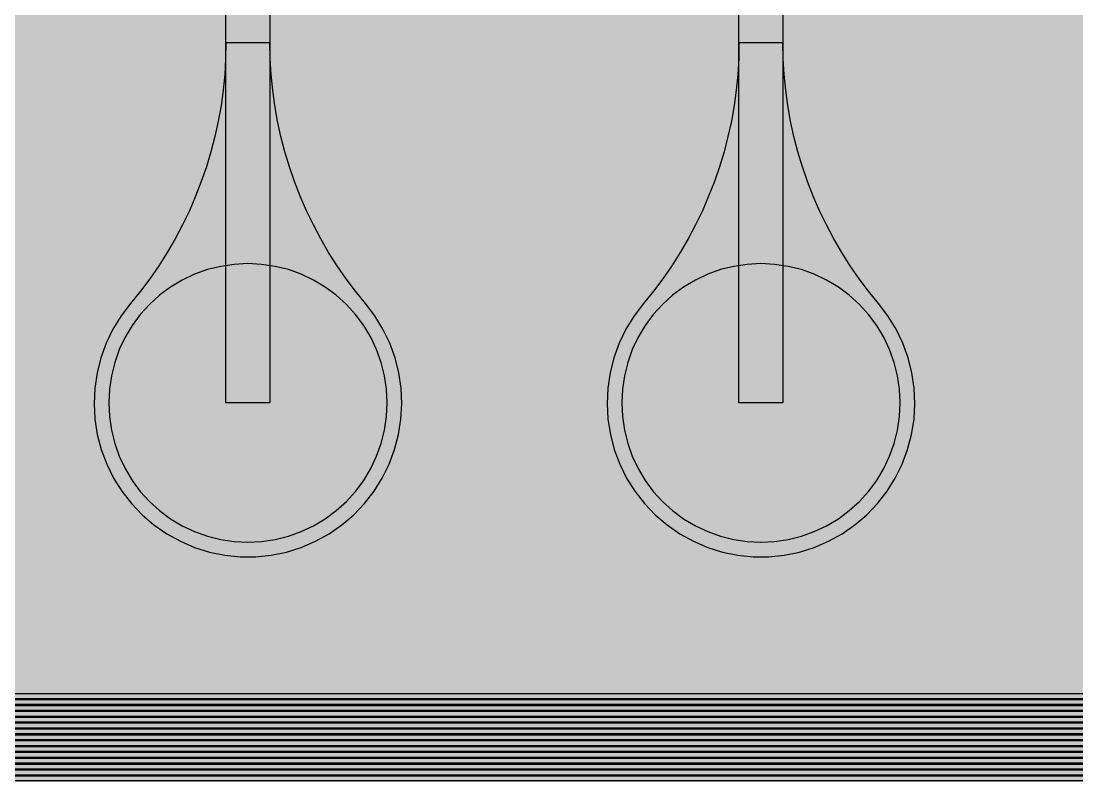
# Model space of a CAD drawing. Header units: metres. Extents: x -7231 to 10969, y -37556 to 1873.
# Drawn here: x -1898 to -1178, y -27035 to -26521 of the extents above; entities that cross this region are included whole.
import ezdxf

# ---------------------------------------------------------------- set-up
doc = ezdxf.new("R2010")
doc.units = ezdxf.units.M
for name, color, linetype in [('Metal1', 4, 'CONTINUOUS'), ('Metal2', 3, 'CONTINUOUS'), ('Polyimide', 7, 'CONTINUOUS'), ('Polyimide_Negative', 5, 'CONTINUOUS')]:
    doc.layers.add(name, color=color, linetype=linetype)

msp = doc.modelspace()

# ---------------------------------------------------------------- hatches: boundary and pattern name
at = {"layer": 'Polyimide'}
msp.add_hatch(color=7, dxfattribs=at).paths.add_polyline_path([(4065.69, -468), (4066.67, -501.99), (4068.51, -535.99), (4071.41, -569.99), (4075.54, -603.99), (4081.04, -637.99), (4088.01, -671.99), (4096.52, -705.98), (4106.62, -739.98), (4118.33, -773.98), (4131.63, -807.98), (4146.49, -841.98), (4162.87, -875.98), (4180.68, -909.97), (4199.83, -943.97), (4220.22, -977.97), (4241.73, -1011.97), (4264.21, -1045.97), (4287.52, -1079.96), (4311.51, -1113.96), (4336.01, -1147.96), (4360.86, -1181.96), (4385.88, -1215.96), (4410.89, -1249.96), (4435.74, -1283.95), (4460.24, -1317.95), (4484.23, -1351.95), (4507.54, -1385.95), (4530.02, -1419.95), (4551.53, -1453.94), (4571.92, -1487.94), (4591.07, -1521.94), (4608.88, -1555.94), (4625.26, -1589.94), (4640.12, -1623.94), (4653.42, -1657.93), (4665.13, -1691.93), (4675.23, -1725.93), (4683.74, -1759.93), (4690.71, -1793.93), (4696.21, -1827.93), (4700.34, -1861.92), (4703.24, -1895.92), (4705.08, -1929.92), (4706.06, -1963.92), (4706.44, -1997.92), (4706.5, -2031.91), (4706.5, -4793.02), (4709.95, -4838.39), (4720.22, -4882.71), (4737.08, -4924.98), (4760.13, -4964.2), (4788.85, -4999.49), (4822.58, -5030.03), (4860.53, -5055.12), (4901.85, -5074.18), (4901.85, -5074.18), (4970.68, -5105.23), (5034.7, -5145.26), (5092.76, -5193.54), (5143.8, -5249.19), (5186.89, -5311.2), (5221.24, -5378.44), (5246.23, -5449.69), (5261.41, -5523.66), (5266.5, -5599), (5261.41, -5674.34), (5246.23, -5748.31), (5221.24, -5819.56), (5186.89, -5886.8), (5143.8, -5948.81), (5092.76, -6004.46), (5034.7, -6052.74), (4970.68, -6092.77), (4901.85, -6123.82), (4860.53, -6142.88), (4822.58, -6167.97), (4788.85, -6198.51), (4760.13, -6233.8), (4737.08, -6273.02), (4720.22, -6315.29), (4709.95, -6359.61), (4706.5, -6404.98), (4706.5, -9221.52), (4709.95, -9266.88), (4720.22, -9311.21), (4737.08, -9353.47), (4760.13, -9392.7), (4788.85, -9427.98), (4822.58, -9458.52), (4860.53, -9483.61), (4901.85, -9502.67), (4970.68, -9533.72), (5034.7, -9573.75), (5092.76, -9622.03), (5143.8, -9677.68), (5186.89, -9739.69), (5221.24, -9806.94), (5246.23, -9878.19), (5261.41, -9952.16), (5266.5, -10027.49), (5261.41, -10102.83), (5246.23, -10176.8), (5221.24, -10248.05), (5186.89, -10315.3), (5143.8, -10377.31), (5092.76, -10432.96), (5034.7, -10481.24), (4970.68, -10521.27), (4901.85, -10552.32), (4860.53, -10571.38), (4822.58, -10596.46), (4788.85, -10627), (4760.13, -10662.29), (4737.08, -10701.52), (4720.22, -10743.78), (4709.95, -10788.1), (4706.5, -10833.47), (4706.5, -13650.01), (4709.95, -13695.38), (4720.22, -13739.7), (4737.08, -13781.96), (4760.13, -13821.19), (4788.85, -13856.48), (4822.58, -13887.02), (4860.53, -13912.11), (4901.85, -13931.17), (4970.68, -13962.22), (5034.7, -14002.25), (5092.76, -14050.53), (5143.8, -14106.18), (5186.89, -14168.19), (5221.24, -14235.43), (5246.23, -14306.68), (5261.41, -14380.65), (5266.5, -14455.99), (5261.41, -14531.33), (5246.23, -14605.29), (5221.24, -14676.55), (5186.89, -14743.79), (5143.8, -14805.8), (5092.76, -14861.45), (5034.7, -14909.73), (4970.68, -14949.76), (4901.85, -14980.81), (4860.53, -14999.87), (4822.58, -15024.96), (4788.85, -15055.5), (4760.13, -15090.79), (4737.08, -15130.01), (4720.22, -15172.27), (4709.95, -15216.6), (4706.5, -15261.97), (4706.5, -15455.99), (4720.95, -15750.04), (4764.14, -16041.26), (4835.68, -16326.84), (4934.86, -16604.04), (5060.74, -16870.18), (5212.09, -17122.7), (5387.47, -17359.17), (5585.18, -17577.31), (5803.32, -17775.02), (6039.79, -17950.4), (6292.31, -18101.75), (6558.45, -18227.63), (6835.65, -18326.81), (7121.23, -18398.34), (7412.45, -18441.54), (7706.5, -18455.99), (9969.01, -18455.99), (10047.42, -18459.84), (10125.08, -18471.36), (10201.23, -18490.44), (10275.15, -18516.89), (10346.12, -18550.45), (10413.46, -18590.81), (10476.52, -18637.58), (10534.69, -18690.3), (10587.41, -18748.47), (10634.18, -18811.53), (10674.54, -18878.87), (10708.11, -18949.84), (10734.56, -19023.76), (10753.63, -19099.92), (10765.15, -19177.58), (10769.01, -19255.99), (10769.01, -20895.8), (10730.24, -20951.41), (10694.6, -21009.08), (10662.21, -21068.63), (10633.17, -21129.89), (10607.55, -21192.66), (10585.45, -21256.74), (10566.93, -21321.96), (10552.05, -21388.09), (10540.84, -21454.95), (10533.35, -21522.33), (10529.6, -21590.02), (10529.6, -21657.81), (10533.35, -21725.5), (10540.84, -21792.87), (10552.05, -21859.73), (10566.93, -21925.87), (10585.45, -21991.08), (10607.55, -22055.17), (10633.17, -22117.94), (10662.21, -22179.19), (10694.6, -22238.74), (10730.24, -22296.41), (10769.01, -22352.03), (10769.01, -32454.24), (10728.74, -32510.49), (10691.72, -32568.92), (10658.05, -32629.35), (10627.85, -32691.58), (10601.2, -32755.42), (10578.21, -32820.67), (10558.93, -32887.1), (10543.44, -32954.52), (10531.77, -33022.71), (10523.97, -33091.44), (10520.07, -33160.51), (10520.07, -33229.69), (10523.97, -33298.75), (10531.77, -33367.49), (10543.44, -33435.67), (10558.93, -33503.09), (10578.21, -33569.53), (10601.2, -33634.77), (10627.85, -33698.61), (10658.05, -33760.85), (10691.72, -33821.28), (10728.74, -33879.71), (10769.01, -33935.96), (10769.01, -36556), (10765.15, -36634.41), (10753.63, -36712.07), (10734.56, -36788.23), (10708.11, -36862.15), (10674.54, -36933.12), (10634.18, -37000.46), (10587.41, -37063.51), (10534.69, -37121.69), (10476.52, -37174.41), (10413.46, -37221.18), (10346.12, -37261.54), (10275.15, -37295.1), (10201.23, -37321.55), (10125.08, -37340.63), (10047.42, -37352.15), (9969.01, -37356), (-6231.01, -37356), (-6309.42, -37352.15), (-6387.08, -37340.63), (-6463.23, -37321.55), (-6537.15, -37295.1), (-6608.12, -37261.54), (-6675.46, -37221.18), (-6738.52, -37174.41), (-6796.69, -37121.69), (-6849.41, -37063.51), (-6896.18, -37000.46), (-6936.54, -36933.12), (-6970.11, -36862.15), (-6996.56, -36788.23), (-7015.63, -36712.07), (-7027.15, -36634.41), (-7031.01, -36556), (-7031.01, -33936), (-6990.74, -33879.75), (-6953.7, -33821.31), (-6920.03, -33760.88), (-6889.82, -33698.64), (-6863.18, -33634.8), (-6840.18, -33569.55), (-6820.9, -33503.11), (-6805.4, -33435.69), (-6793.74, -33367.49), (-6785.94, -33298.75), (-6782.03, -33229.68), (-6782.03, -33160.5), (-6785.94, -33091.43), (-6793.74, -33022.69), (-6805.4, -32954.5), (-6820.9, -32887.07), (-6840.18, -32820.63), (-6863.18, -32755.39), (-6889.82, -32691.54), (-6920.03, -32629.3), (-6953.7, -32568.87), (-6990.74, -32510.43), (-7031.01, -32454.18), (-7031.01, -22364.83), (-6990.74, -22308.58), (-6953.7, -22250.14), (-6920.03, -22189.71), (-6889.82, -22127.47), (-6863.18, -22063.62), (-6840.18, -21998.38), (-6820.9, -21931.94), (-6805.4, -21864.51), (-6793.74, -21796.32), (-6785.94, -21727.58), (-6782.03, -21658.51), (-6782.03, -21589.33), (-6785.94, -21520.26), (-6793.74, -21451.52), (-6805.4, -21383.32), (-6820.9, -21315.9), (-6840.18, -21249.46), (-6863.18, -21184.21), (-6889.82, -21120.37), (-6920.03, -21058.13), (-6953.7, -20997.7), (-6990.74, -20939.26), (-7031.01, -20883.01), (-7031.01, -19255.99), (-7027.15, -19177.58), (-7015.63, -19099.92), (-6996.56, -19023.76), (-6970.11, -18949.84), (-6936.54, -18878.87), (-6896.18, -18811.53), (-6849.41, -18748.47), (-6796.69, -18690.3), (-6738.52, -18637.58), (-6675.46, -18590.81), (-6608.12, -18550.45), (-6537.15, -18516.89), (-6463.23, -18490.44), (-6387.08, -18471.36), (-6309.42, -18459.84), (-6231.01, -18455.99), (-3968.5, -18455.99), (-3674.45, -18441.54), (-3383.23, -18398.34), (-3097.65, -18326.81), (-2820.45, -18227.63), (-2554.31, -18101.75), (-2301.79, -17950.4), (-2065.32, -17775.02), (-1847.18, -17577.31), (-1649.47, -17359.17), (-1474.09, -17122.7), (-1322.74, -16870.18), (-1196.86, -16604.04), (-1097.68, -16326.84), (-1026.14, -16041.26), (-982.95, -15750.04), (-968.5, -15455.99), (-968.5, -15261.97), (-971.95, -15216.6), (-982.22, -15172.27), (-999.08, -15130.01), (-1022.13, -15090.79), (-1050.85, -15055.5), (-1084.58, -15024.96), (-1122.53, -14999.87), (-1163.85, -14980.81), (-1232.68, -14949.76), (-1296.7, -14909.73), (-1354.76, -14861.45), (-1405.8, -14805.8), (-1448.89, -14743.79), (-1483.24, -14676.55), (-1508.23, -14605.29), (-1523.41, -14531.33), (-1528.5, -14455.99), (-1523.41, -14380.65), (-1508.23, -14306.68), (-1483.24, -14235.43), (-1448.89, -14168.19), (-1405.8, -14106.18), (-1354.76, -14050.53), (-1296.7, -14002.25), (-1232.68, -13962.22), (-1163.85, -13931.17), (-1122.53, -13912.11), (-1084.58, -13887.02), (-1050.85, -13856.48), (-1022.13, -13821.19), (-999.08, -13781.96), (-982.22, -13739.7), (-971.95, -13695.38), (-968.5, -13650.01), (-968.5, -12309.64), (-971.95, -12264.27), (-982.22, -12219.94), (-999.08, -12177.68), (-1022.13, -12138.46), (-1050.85, -12103.17), (-1084.58, -12072.63), (-1122.53, -12047.54), (-1163.85, -12028.48), (-1232.68, -11997.43), (-1296.7, -11957.4), (-1354.76, -11909.12), (-1405.8, -11853.47), (-1448.89, -11791.46), (-1483.24, -11724.22), (-1508.23, -11652.96), (-1523.41, -11579), (-1528.5, -11503.66), (-1523.41, -11428.32), (-1508.23, -11354.35), (-1483.24, -11283.1), (-1448.89, -11215.86), (-1405.8, -11153.85), (-1354.76, -11098.2), (-1296.7, -11049.92), (-1232.68, -11009.89), (-1163.85, -10978.84), (-1122.53, -10959.78), (-1084.58, -10934.69), (-1050.85, -10904.15), (-1022.13, -10868.86), (-999.08, -10829.63), (-982.22, -10787.37), (-971.95, -10743.05), (-968.5, -10697.68), (-968.5, -9357.31), (-971.95, -9311.94), (-982.22, -9267.62), (-999.08, -9225.35), (-1022.13, -9186.13), (-1050.85, -9150.84), (-1084.58, -9120.3), (-1122.53, -9095.21), (-1163.85, -9076.15), (-1163.85, -9076.15), (-1232.68, -9045.1), (-1296.7, -9005.07), (-1354.76, -8956.79), (-1405.8, -8901.14), (-1448.89, -8839.13), (-1483.24, -8771.89), (-1508.23, -8700.64), (-1523.41, -8626.67), (-1528.5, -8551.33), (-1523.41, -8475.99), (-1508.23, -8402.02), (-1483.24, -8330.77), (-1448.89, -8263.53), (-1405.8, -8201.52), (-1354.76, -8145.87), (-1296.7, -8097.59), (-1232.68, -8057.56), (-1163.85, -8026.51), (-1163.85, -8026.51), (-1122.53, -8007.45), (-1084.58, -7982.36), (-1050.85, -7951.82), (-1022.13, -7916.53), (-999.08, -7877.31), (-982.22, -7835.04), (-971.95, -7790.72), (-968.5, -7745.35), (-968.5, -6404.98), (-971.95, -6359.61), (-982.22, -6315.29), (-999.08, -6273.02), (-1022.13, -6233.8), (-1050.85, -6198.51), (-1084.58, -6167.97), (-1122.53, -6142.88), (-1163.85, -6123.82), (-1163.85, -6123.82), (-1232.68, -6092.77), (-1296.7, -6052.74), (-1354.76, -6004.46), (-1405.8, -5948.81), (-1448.89, -5886.8), (-1483.24, -5819.56), (-1508.23, -5748.31), (-1523.41, -5674.34), (-1528.5, -5599), (-1523.41, -5523.66), (-1508.23, -5449.69), (-1483.24, -5378.44), (-1448.89, -5311.2), (-1405.8, -5249.19), (-1354.76, -5193.54), (-1296.7, -5145.26), (-1232.68, -5105.23), (-1163.85, -5074.18), (-1163.85, -5074.18), (-1122.53, -5055.12), (-1084.58, -5030.03), (-1050.85, -4999.49), (-1022.13, -4964.2), (-999.08, -4924.98), (-982.22, -4882.71), (-971.95, -4838.39), (-968.5, -4793.02), (-968.5, -2031.91), (-968.44, -1997.92), (-968.06, -1963.92), (-967.05, -1929.92), (-965.18, -1895.92), (-962.22, -1861.92), (-958.01, -1827.93), (-952.41, -1793.93), (-945.31, -1759.93), (-936.64, -1725.93), (-926.35, -1691.93), (-914.43, -1657.93), (-900.88, -1623.94), (-885.74, -1589.94), (-869.05, -1555.94), (-850.91, -1521.94), (-831.4, -1487.94), (-810.63, -1453.94), (-788.72, -1419.95), (-765.82, -1385.95), (-742.07, -1351.95), (-717.63, -1317.95), (-692.67, -1283.95), (-667.36, -1249.96), (-641.88, -1215.96), (-616.39, -1181.96), (-591.08, -1147.96), (-566.12, -1113.96), (-541.68, -1079.96), (-517.93, -1045.97), (-495.03, -1011.97), (-473.12, -977.97), (-452.35, -943.97), (-432.84, -909.97), (-414.7, -875.98), (-398.01, -841.98), (-382.87, -807.98), (-369.32, -773.98), (-357.4, -739.98), (-347.11, -705.98), (-338.44, -671.99), (-331.34, -637.99), (-325.74, -603.99), (-321.53, -569.99), (-318.57, -535.99), (-316.7, -501.99), (-315.69, -468), (-315.31, -434), (-315.25, -400), (-315.25, 401), (-315.25, 451), (-315.25, 1644), (-270.25, 1644), (-270.03, 1637.13), (-269.35, 1630.29), (-268.23, 1623.52), (-266.67, 1616.82), (-264.68, 1610.25), (-262.26, 1603.82), (-259.42, 1597.56), (-256.18, 1591.5), (-252.55, 1585.67), (-248.55, 1580.08), (-244.19, 1574.77), (-239.5, 1569.75), (-234.48, 1565.06), (-229.17, 1560.7), (-223.58, 1556.7), (-217.75, 1553.07), (-211.69, 1549.83), (-205.43, 1546.99), (-199, 1544.57), (-192.43, 1542.58), (-185.73, 1541.02), (-178.96, 1539.9), (-172.12, 1539.22), (-165.25, 1539), (-158.38, 1539.22), (-151.54, 1539.9), (-144.77, 1541.02), (-138.07, 1542.58), (-131.5, 1544.57), (-125.07, 1546.99), (-118.81, 1549.83), (-112.75, 1553.07), (-106.92, 1556.7), (-101.33, 1560.7), (-96.02, 1565.06), (-91, 1569.75), (-86.31, 1574.77), (-81.95, 1580.08), (-77.95, 1585.67), (-74.32, 1591.5), (-71.08, 1597.56), (-68.24, 1603.82), (-65.82, 1610.25), (-63.83, 1616.82), (-62.27, 1623.52), (-61.15, 1630.29), (-60.47, 1637.13), (-60.25, 1644), (1853, 1644), (1853, 1573), (3815.25, 1573), (3815.46, 1579.54), (3816.11, 1586.05), (3817.17, 1592.51), (3818.66, 1598.88), (3820.56, 1605.14), (3822.86, 1611.27), (3825.56, 1617.23), (3828.65, 1623), (3832.1, 1628.56), (3835.91, 1633.88), (3840.07, 1638.93), (3844.54, 1643.71), (3849.32, 1648.18), (3854.37, 1652.34), (3859.69, 1656.15), (3865.25, 1659.6), (3871.02, 1662.69), (3876.98, 1665.39), (3883.11, 1667.69), (3889.37, 1669.59), (3895.74, 1671.08), (3902.2, 1672.14), (3908.71, 1672.79), (3915.25, 1673), (3921.79, 1672.79), (3928.3, 1672.14), (3934.76, 1671.08), (3941.13, 1669.59), (3947.39, 1667.69), (3953.52, 1665.39), (3959.48, 1662.69), (3965.25, 1659.6), (3970.81, 1656.15), (3976.13, 1652.34), (3981.18, 1648.18), (3985.96, 1643.71), (3990.43, 1638.93), (3994.59, 1633.88), (3998.4, 1628.56), (4001.85, 1623), (4004.94, 1617.23), (4007.64, 1611.27), (4009.94, 1605.14), (4011.84, 1598.88), (4013.33, 1592.51), (4014.39, 1586.05), (4015.04, 1579.54), (4015.25, 1573), (4065.25, 1573), (4065.25, 451), (4065.25, 401), (4065.25, -400), (4065.31, -434), (4065.69, -468)])

# ---------------------------------------------------------------- linework, layer by layer
at = {"layer": 'Metal1'}
for points in [[(936.75, -19211.93), (936.75, -27039.72), (905.72, -27070.75), (-5802.22, -27070.75), (-5833.25, -27039.72), (-5833.25, -25862.28), (-5802.22, -25831.25), (-1422.78, -25831.25), (-1388.82, -25861.06), (-1378.5, -26012.66), (-1378.5, -26781), (-1408.5, -26781), (-1408.5, -26012.66), (-1398.18, -25864.94), (-1424.22, -25834.75), (-5800.78, -25834.75), (-5829.75, -25863.72), (-5829.75, -27038.27), (-5800.78, -27067.25), (904.28, -27067.25), (933.25, -27038.27), (933.25, -19211.93)], [(928.75, -19211.93), (928.75, -27031.72), (897.72, -27062.75), (-5794.22, -27062.75), (-5825.25, -27031.72), (-5825.25, -25870.28), (-5794.22, -25839.25), (-1772.78, -25839.25), (-1738.8, -25869.05), (-1728.5, -26019.06), (-1728.5, -26781), (-1758.5, -26781), (-1758.5, -26019.06), (-1748.2, -25872.95), (-1774.22, -25842.75), (-5792.78, -25842.75), (-5821.75, -25871.72), (-5821.75, -27030.27), (-5792.78, -27059.25), (896.28, -27059.25), (925.25, -27030.27), (925.25, -19211.93)], [(904.75, -19211.93), (904.75, -27007.72), (873.72, -27038.75), (-5770.22, -27038.75), (-5801.25, -27007.72), (-5801.25, -25894.28), (-5770.22, -25863.25), (-2822.78, -25863.25), (-2788.72, -25893.02), (-2778.5, -26038.26), (-2778.5, -26781), (-2808.5, -26781), (-2808.5, -26038.26), (-2798.28, -25896.98), (-2824.22, -25866.75), (-5768.78, -25866.75), (-5797.75, -25895.72), (-5797.75, -27006.27), (-5768.78, -27035.25), (872.28, -27035.25), (901.25, -27006.27), (901.25, -19211.93)], [(896.75, -19211.93), (896.75, -26999.72), (865.72, -27030.75), (-5762.22, -27030.75), (-5793.25, -26999.72), (-5793.25, -25902.28), (-5762.22, -25871.25), (-3172.78, -25871.25), (-3138.7, -25901.01), (-3128.5, -26044.66), (-3128.5, -26781), (-3158.5, -26781), (-3158.5, -26044.66), (-3148.3, -25904.99), (-3174.22, -25874.75), (-5760.78, -25874.75), (-5789.75, -25903.72), (-5789.75, -26998.27), (-5760.78, -27027.25), (864.28, -27027.25), (893.25, -26998.27), (893.25, -19211.93)], [(888.75, -19211.93), (888.75, -26991.72), (857.72, -27022.75), (-5754.22, -27022.75), (-5785.25, -26991.72), (-5785.25, -25910.28), (-5754.22, -25879.25), (-3522.78, -25879.25), (-3488.67, -25909), (-3478.5, -26051.06), (-3478.5, -26781), (-3508.5, -26781), (-3508.5, -26051.06), (-3498.33, -25913), (-3524.22, -25882.75), (-5752.78, -25882.75), (-5781.75, -25911.72), (-5781.75, -26990.27), (-5752.78, -27019.25), (856.28, -27019.25), (885.25, -26990.27), (885.25, -19211.93)], [(880.75, -19211.93), (880.75, -26983.72), (849.72, -27014.75), (-5746.22, -27014.75), (-5777.25, -26983.72), (-5777.25, -25918.28), (-5746.22, -25887.25), (-3872.78, -25887.25), (-3838.64, -25916.99), (-3828.5, -26057.46), (-3828.5, -26781), (-3858.5, -26781), (-3858.5, -26057.46), (-3848.36, -25921.01), (-3874.22, -25890.75), (-5744.78, -25890.75), (-5773.75, -25919.72), (-5773.75, -26982.27), (-5744.78, -27011.25), (848.28, -27011.25), (877.25, -26982.27), (877.25, -19211.93)], [(872.75, -19211.93), (872.75, -26975.72), (841.72, -27006.75), (-5738.22, -27006.75), (-5769.25, -26975.72), (-5769.25, -25926.28), (-5738.22, -25895.25), (-4222.78, -25895.25), (-4188.61, -25924.98), (-4178.5, -26063.86), (-4178.5, -26781), (-4208.5, -26781), (-4208.5, -26063.86), (-4198.39, -25929.02), (-4224.22, -25898.75), (-5736.78, -25898.75), (-5765.75, -25927.72), (-5765.75, -26974.27), (-5736.78, -27003.25), (840.28, -27003.25), (869.25, -26974.27), (869.25, -19211.93)], [(864.75, -19211.93), (864.75, -26967.72), (833.72, -26998.75), (-5730.22, -26998.75), (-5761.25, -26967.72), (-5761.25, -25934.28), (-5730.22, -25903.25), (-4572.78, -25903.25), (-4538.59, -25932.96), (-4528.5, -26070.26), (-4528.5, -26781), (-4558.5, -26781), (-4558.5, -26070.26), (-4548.41, -25937.04), (-4574.22, -25906.75), (-5728.78, -25906.75), (-5757.75, -25935.72), (-5757.75, -26966.27), (-5728.78, -26995.25), (832.28, -26995.25), (861.25, -26966.27), (861.25, -19211.93)], [(856.75, -19211.93), (856.75, -26959.72), (825.72, -26990.75), (-5722.22, -26990.75), (-5753.25, -26959.72), (-5753.25, -25942.28), (-5722.22, -25911.25), (-4922.78, -25911.25), (-4888.56, -25940.95), (-4878.5, -26076.66), (-4878.5, -26781), (-4908.5, -26781), (-4908.5, -26076.66), (-4898.44, -25945.05), (-4924.22, -25914.75), (-5720.78, -25914.75), (-5749.75, -25943.72), (-5749.75, -26958.27), (-5720.78, -26987.25), (824.28, -26987.25), (853.25, -26958.27), (853.25, -19211.93)], [(848.75, -19211.93), (848.75, -26951.72), (817.72, -26982.75), (-5714.22, -26982.75), (-5745.25, -26951.72), (-5745.25, -25950.28), (-5714.22, -25919.25), (-5272.78, -25919.25), (-5238.53, -25948.94), (-5228.5, -26083.06), (-5228.5, -26781), (-5258.5, -26781), (-5258.5, -26083.06), (-5248.47, -25953.06), (-5274.22, -25922.75), (-5712.78, -25922.75), (-5741.75, -25951.72), (-5741.75, -26950.27), (-5712.78, -26979.25), (816.28, -26979.25), (845.25, -26950.27), (845.25, -19211.93)]]:
    msp.add_lwpolyline(points, dxfattribs=at)
for points in [[(-1758.5, -26535.44), (-1758.71, -26546.17), (-1759.34, -26556.89), (-1760.38, -26567.57), (-1761.85, -26578.2), (-1763.72, -26588.77), (-1766.01, -26599.26), (-1768.7, -26609.65), (-1771.8, -26619.92), (-1775.3, -26630.07), (-1779.19, -26640.08), (-1783.46, -26649.92), (-1788.12, -26659.59), (-1793.15, -26669.07), (-1798.55, -26678.35), (-1804.31, -26687.41), (-1810.41, -26696.24), (-1816.86, -26704.82), (-1823.63, -26713.15), (-1830.07, -26721.58), (-1835.62, -26730.61), (-1840.23, -26740.16), (-1843.86, -26750.13), (-1846.46, -26760.41), (-1848.01, -26770.9), (-1848.5, -26781.49), (-1847.91, -26792.08), (-1846.26, -26802.55), (-1843.57, -26812.81), (-1839.85, -26822.74), (-1835.14, -26832.25), (-1829.51, -26841.23), (-1822.99, -26849.6), (-1815.67, -26857.27), (-1807.61, -26864.16), (-1798.89, -26870.2), (-1789.61, -26875.33), (-1779.86, -26879.5), (-1769.74, -26882.67), (-1759.35, -26884.8), (-1748.8, -26885.87), (-1738.2, -26885.87), (-1727.65, -26884.8), (-1717.26, -26882.67), (-1707.14, -26879.5), (-1697.39, -26875.33), (-1688.11, -26870.2), (-1679.39, -26864.16), (-1671.33, -26857.27), (-1664.01, -26849.6), (-1657.49, -26841.23), (-1651.86, -26832.25), (-1647.15, -26822.74), (-1643.43, -26812.81), (-1640.74, -26802.55), (-1639.09, -26792.08), (-1638.5, -26781.49), (-1638.99, -26770.9), (-1640.54, -26760.41), (-1643.14, -26750.13), (-1646.77, -26740.16), (-1651.38, -26730.61), (-1656.93, -26721.58), (-1663.37, -26713.15), (-1670.14, -26704.82), (-1676.59, -26696.24), (-1682.69, -26687.41), (-1688.45, -26678.35), (-1693.85, -26669.07), (-1698.88, -26659.59), (-1703.54, -26649.92), (-1707.81, -26640.08), (-1711.7, -26630.07), (-1715.2, -26619.92), (-1718.3, -26609.65), (-1720.99, -26599.26), (-1723.28, -26588.77), (-1725.15, -26578.2), (-1726.62, -26567.57), (-1727.66, -26556.89), (-1728.29, -26546.17), (-1728.5, -26535.44), (-1758.5, -26535.44)], [(-1408.5, -26535.44), (-1408.71, -26546.17), (-1409.34, -26556.89), (-1410.38, -26567.57), (-1411.85, -26578.2), (-1413.72, -26588.77), (-1416.01, -26599.26), (-1418.7, -26609.65), (-1421.8, -26619.92), (-1425.3, -26630.07), (-1429.19, -26640.08), (-1433.46, -26649.92), (-1438.12, -26659.59), (-1443.15, -26669.07), (-1448.55, -26678.35), (-1454.31, -26687.41), (-1460.41, -26696.24), (-1466.86, -26704.82), (-1473.63, -26713.15), (-1480.07, -26721.58), (-1485.62, -26730.61), (-1490.23, -26740.16), (-1493.86, -26750.13), (-1496.46, -26760.41), (-1498.01, -26770.9), (-1498.5, -26781.49), (-1497.91, -26792.08), (-1496.26, -26802.55), (-1493.57, -26812.81), (-1489.85, -26822.74), (-1485.14, -26832.25), (-1479.51, -26841.23), (-1472.99, -26849.6), (-1465.67, -26857.27), (-1457.61, -26864.16), (-1448.89, -26870.2), (-1439.61, -26875.33), (-1429.86, -26879.5), (-1419.74, -26882.67), (-1409.35, -26884.8), (-1398.8, -26885.87), (-1388.2, -26885.87), (-1377.65, -26884.8), (-1367.26, -26882.67), (-1357.14, -26879.5), (-1347.39, -26875.33), (-1338.11, -26870.2), (-1329.39, -26864.16), (-1321.33, -26857.27), (-1314.01, -26849.6), (-1307.49, -26841.23), (-1301.86, -26832.25), (-1297.15, -26822.74), (-1293.43, -26812.81), (-1290.74, -26802.55), (-1289.09, -26792.08), (-1288.5, -26781.49), (-1288.99, -26770.9), (-1290.54, -26760.41), (-1293.14, -26750.13), (-1296.77, -26740.16), (-1301.38, -26730.61), (-1306.93, -26721.58), (-1313.37, -26713.15), (-1320.14, -26704.82), (-1326.59, -26696.24), (-1332.69, -26687.41), (-1338.45, -26678.35), (-1343.85, -26669.07), (-1348.88, -26659.59), (-1353.54, -26649.92), (-1357.81, -26640.08), (-1361.7, -26630.07), (-1365.2, -26619.92), (-1368.3, -26609.65), (-1370.99, -26599.26), (-1373.28, -26588.77), (-1375.15, -26578.2), (-1376.62, -26567.57), (-1377.66, -26556.89), (-1378.29, -26546.17), (-1378.5, -26535.44), (-1408.5, -26535.44)]]:
    msp.add_lwpolyline(points, close=True, dxfattribs=at)
at = {"layer": 'Metal2'}
for points in [[(900.75, -19211.93), (900.75, -27003.72), (869.72, -27034.75), (-5766.22, -27034.75), (-5797.25, -27003.72), (-5797.25, -25898.28), (-5766.22, -25867.25), (-3170.15, -25867.25), (-3114.09, -25882.44), (-3077.89, -25910.39), (-2957.89, -26030.39), (-2979.11, -26051.61), (-3099.11, -25931.61), (-3124.48, -25897.99), (-3170.85, -25870.75), (-5764.78, -25870.75), (-5793.75, -25899.72), (-5793.75, -27002.27), (-5764.78, -27031.25), (868.28, -27031.25), (897.25, -27002.27), (897.25, -19211.93)], [(892.75, -19211.93), (892.75, -26995.72), (861.72, -27026.75), (-5758.22, -27026.75), (-5789.25, -26995.72), (-5789.25, -25906.28), (-5758.22, -25875.25), (-3512.15, -25875.25), (-3455.55, -25889.63), (-3427.89, -25910.39), (-3307.89, -26030.39), (-3329.11, -26051.61), (-3449.11, -25931.61), (-3467.02, -25906.8), (-3512.85, -25878.75), (-5756.78, -25878.75), (-5785.75, -25907.72), (-5785.75, -26994.27), (-5756.78, -27023.25), (860.28, -27023.25), (889.25, -26994.27), (889.25, -19211.93)], [(884.75, -19211.93), (884.75, -26987.72), (853.72, -27018.75), (-5750.22, -27018.75), (-5781.25, -26987.72), (-5781.25, -25914.28), (-5750.22, -25883.25), (-3854.15, -25883.25), (-3796.85, -25896.57), (-3777.89, -25910.39), (-3657.89, -26030.39), (-3679.11, -26051.61), (-3799.11, -25931.61), (-3809.73, -25915.85), (-3854.85, -25886.75), (-5748.78, -25886.75), (-5777.75, -25915.72), (-5777.75, -26986.27), (-5748.78, -27015.25), (852.28, -27015.25), (881.25, -26986.27), (881.25, -19211.93)], [(876.75, -19211.93), (876.75, -26979.72), (845.72, -27010.75), (-5742.22, -27010.75), (-5773.25, -26979.72), (-5773.25, -25922.28), (-5742.22, -25891.25), (-4196.15, -25891.25), (-4137.9, -25903.15), (-4127.89, -25910.39), (-4007.89, -26030.39), (-4029.11, -26051.61), (-4149.11, -25931.61), (-4152.68, -25925.27), (-4196.85, -25894.75), (-5740.78, -25894.75), (-5769.75, -25923.72), (-5769.75, -26978.27), (-5740.78, -27007.25), (844.28, -27007.25), (873.25, -26978.27), (873.25, -19211.93)], [(868.75, -19211.93), (868.75, -26971.72), (837.72, -27002.75), (-5734.22, -27002.75), (-5765.25, -26971.72), (-5765.25, -25930.28), (-5734.22, -25899.25), (-4538.15, -25899.25), (-4478.79, -25909.5), (-4357.89, -26030.39), (-4379.11, -26051.61), (-4495.78, -25934.93), (-4538.85, -25902.75), (-5732.78, -25902.75), (-5761.75, -25931.72), (-5761.75, -26970.27), (-5732.78, -26999.25), (836.28, -26999.25), (865.25, -26970.27), (865.25, -19211.93)], [(860.75, -19211.93), (860.75, -26963.72), (829.72, -26994.75), (-5726.22, -26994.75), (-5757.25, -26963.72), (-5757.25, -25938.28), (-5726.22, -25907.25), (-4880.15, -25907.25), (-4820.79, -25917.5), (-4707.89, -26030.39), (-4729.11, -26051.61), (-4837.78, -25942.93), (-4880.85, -25910.75), (-5724.78, -25910.75), (-5753.75, -25939.72), (-5753.75, -26962.27), (-5724.78, -26991.25), (828.28, -26991.25), (857.25, -26962.27), (857.25, -19211.93)], [(852.75, -19211.93), (852.75, -26955.72), (821.72, -26986.75), (-5718.22, -26986.75), (-5749.25, -26955.72), (-5749.25, -25946.28), (-5718.22, -25915.25), (-5222.15, -25915.25), (-5162.79, -25925.5), (-5057.89, -26030.39), (-5079.11, -26051.61), (-5179.78, -25950.93), (-5222.85, -25918.75), (-5716.78, -25918.75), (-5745.75, -25947.72), (-5745.75, -26954.27), (-5716.78, -26983.25), (820.28, -26983.25), (849.25, -26954.27), (849.25, -19211.93)]]:
    msp.add_lwpolyline(points, dxfattribs=at)
at = {"layer": 'Polyimide_Negative'}
for points in [[(-1648.5, -26781), (-1648.96, -26771.69), (-1650.33, -26762.47), (-1652.59, -26753.42), (-1655.73, -26744.64), (-1659.72, -26736.22), (-1664.51, -26728.22), (-1670.06, -26720.73), (-1676.32, -26713.82), (-1683.23, -26707.56), (-1690.72, -26702.01), (-1698.72, -26697.22), (-1707.15, -26693.23), (-1715.92, -26690.09), (-1724.97, -26687.83), (-1734.19, -26686.46), (-1743.5, -26686), (-1752.81, -26686.46), (-1762.03, -26687.83), (-1771.08, -26690.09), (-1779.85, -26693.23), (-1788.28, -26697.22), (-1796.28, -26702.01), (-1803.77, -26707.56), (-1810.68, -26713.82), (-1816.94, -26720.73), (-1822.49, -26728.22), (-1827.28, -26736.22), (-1831.27, -26744.64), (-1834.41, -26753.42), (-1836.67, -26762.47), (-1838.04, -26771.69), (-1838.5, -26781), (-1838.04, -26790.31), (-1836.67, -26799.53), (-1834.41, -26808.58), (-1831.27, -26817.35), (-1827.28, -26825.78), (-1822.49, -26833.78), (-1816.94, -26841.27), (-1810.68, -26848.17), (-1803.77, -26854.44), (-1796.28, -26859.99), (-1788.28, -26864.78), (-1779.85, -26868.77), (-1771.08, -26871.91), (-1762.03, -26874.17), (-1752.81, -26875.54), (-1743.5, -26876), (-1734.19, -26875.54), (-1724.97, -26874.17), (-1715.92, -26871.91), (-1707.15, -26868.77), (-1698.72, -26864.78), (-1690.72, -26859.99), (-1683.23, -26854.44), (-1676.32, -26848.17), (-1670.06, -26841.27), (-1664.51, -26833.78), (-1659.72, -26825.78), (-1655.73, -26817.35), (-1652.59, -26808.58), (-1650.33, -26799.53), (-1648.96, -26790.31), (-1648.5, -26781)], [(-1298.5, -26781), (-1298.96, -26771.69), (-1300.33, -26762.47), (-1302.59, -26753.42), (-1305.73, -26744.64), (-1309.72, -26736.22), (-1314.51, -26728.22), (-1320.06, -26720.73), (-1326.32, -26713.82), (-1333.23, -26707.56), (-1340.72, -26702.01), (-1348.72, -26697.22), (-1357.15, -26693.23), (-1365.92, -26690.09), (-1374.97, -26687.83), (-1384.19, -26686.46), (-1393.5, -26686), (-1402.81, -26686.46), (-1412.03, -26687.83), (-1421.08, -26690.09), (-1429.85, -26693.23), (-1438.28, -26697.22), (-1446.28, -26702.01), (-1453.77, -26707.56), (-1460.68, -26713.82), (-1466.94, -26720.73), (-1472.49, -26728.22), (-1477.28, -26736.22), (-1481.27, -26744.64), (-1484.41, -26753.42), (-1486.67, -26762.47), (-1488.04, -26771.69), (-1488.5, -26781), (-1488.04, -26790.31), (-1486.67, -26799.53), (-1484.41, -26808.58), (-1481.27, -26817.35), (-1477.28, -26825.78), (-1472.49, -26833.78), (-1466.94, -26841.27), (-1460.68, -26848.17), (-1453.77, -26854.44), (-1446.28, -26859.99), (-1438.28, -26864.78), (-1429.85, -26868.77), (-1421.08, -26871.91), (-1412.03, -26874.17), (-1402.81, -26875.54), (-1393.5, -26876), (-1384.19, -26875.54), (-1374.97, -26874.17), (-1365.92, -26871.91), (-1357.15, -26868.77), (-1348.72, -26864.78), (-1340.72, -26859.99), (-1333.23, -26854.44), (-1326.32, -26848.17), (-1320.06, -26841.27), (-1314.51, -26833.78), (-1309.72, -26825.78), (-1305.73, -26817.35), (-1302.59, -26808.58), (-1300.33, -26799.53), (-1298.96, -26790.31), (-1298.5, -26781)]]:
    msp.add_lwpolyline(points, close=True, dxfattribs=at)

doc.saveas('drawing.dxf')
